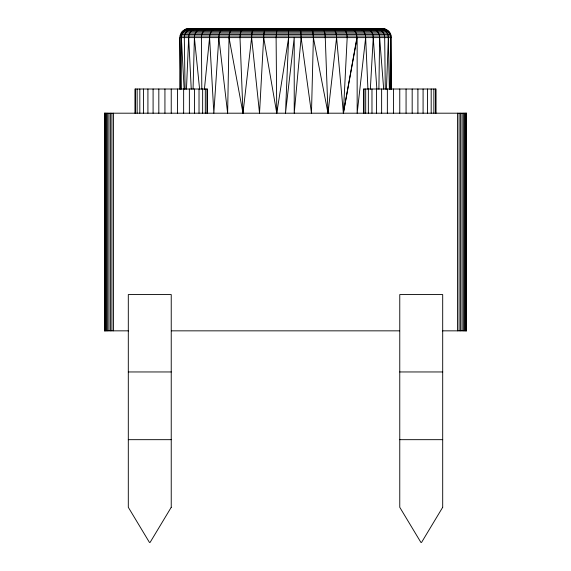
<?xml version="1.0" encoding="UTF-8"?>
<svg xmlns="http://www.w3.org/2000/svg" width="571" height="571" viewBox="0 0 571 571"><rect width="100%" height="100%" fill="white"/><g stroke="black" fill="none" stroke-linecap="round" stroke-linejoin="round"><path stroke-width="0.86" d="M179.758 89.19L179.886 37.622C179.801 32.775 184.09 28.464 188.937 28.55L382.235 28.55C387.081 28.464 391.385 32.768 391.306 37.622L391.306 89.19M181.214 89.19L181.364 37.622C181.278 32.825 185.468 28.471 190.293 28.55M390.086 89.19L390.557 37.622C390.65 32.797 386.396 28.471 381.556 28.55M378.894 89.19L379.629 37.622C379.736 33.154 376.253 28.543 371.557 28.55M254.516 28.55C251.504 30.156 251.925 34.653 251.611 37.622L259.527 113.194L263.816 34.517L264.644 29.763L265.572 28.55M233.86 28.55C229.913 29.257 229.128 34.274 229.021 37.622L227.629 113.194L218.836 37.622C218.85 34.01 220.335 28.978 224.546 28.55M193.069 89.19L194.397 37.622C194.297 33.254 197.559 28.571 202.205 28.55M310.995 28.55L312.194 29.763L312.829 31.79L313.386 37.622L311.473 113.194L301.124 37.622L300.81 31.79L299.782 28.55M386.453 89.19L388.344 37.622C388.437 32.868 384.34 28.479 379.529 28.55M186.46 89.19L188.673 37.622C188.573 33.061 192.249 28.521 196.974 28.55M288.369 28.55L288.633 37.622L285.5 113.194L294.222 37.622L294.236 113.194L301.124 37.622M370.343 89.19L373.256 37.622C373.355 33.361 370.329 28.614 365.733 28.55M204.389 89.469L209.586 37.622C209.536 33.732 211.691 28.786 216.095 28.55M218.836 37.622L213.84 113.194L209.586 37.622M313.386 37.622L328.004 113.194L336.583 37.622C336.419 34.396 335.984 29.442 332.201 28.55M358.781 28.55C363.249 28.714 365.725 33.603 365.647 37.622L357.16 113.194L357.146 37.622L343.371 113.194L336.583 37.622M229.021 37.622L242.996 113.194L251.611 37.622M263.709 37.622L276.764 113.194L288.633 37.622M276.914 28.55L276.107 37.622L276.764 113.194M243.896 28.55C240.327 29.649 240.213 34.503 239.998 37.622L242.996 113.194M208.608 28.55C204.068 28.657 201.313 33.475 201.399 37.622L201.813 89.19M192.984 28.55C188.194 28.493 184.212 32.918 184.312 37.622L185.075 89.19M187.367 28.686L383.812 28.686M185.839 29.1L385.339 29.1M184.412 29.763L386.767 29.763M183.12 30.67L388.066 30.67M181.999 31.79L389.179 31.79M181.093 33.082L390.086 33.082M180.429 34.517L390.757 34.517M180.022 36.044L391.164 36.044M391.306 37.622L179.886 37.622L180.743 89.19M128.646 330.845L104.429 330.845L104.429 113.194L466.571 113.194L466.571 330.845L442.354 330.845M171.421 330.845L399.579 330.845M128.304 371.957L171.236 371.957M399.764 371.957L442.696 371.957M128.304 439.67L171.236 439.67M399.764 439.67L442.696 439.67M376.182 28.55C380.943 28.507 384.783 32.99 384.683 37.622L385.289 89.19M350.794 28.55C355.105 28.871 356.939 33.867 356.918 37.622L343.371 113.194L347.182 37.622C347.125 34.146 345.983 29.107 341.893 28.55M321.858 28.55C325.177 29.892 324.992 34.588 325.263 37.622L328.004 113.194M194.397 37.622L199.622 89.469M379.629 37.622L383.683 89.19M373.256 37.622L376.867 89.19M181.364 37.622L184.14 89.19M188.673 37.622L191.249 89.19M365.647 37.622L367.931 89.19M388.344 37.622L389.379 89.19M390.557 37.622L391.064 89.19M466.436 113.194L466.436 330.845M466.029 113.194L466.029 330.845M465.358 113.194L465.358 330.845M464.451 113.194L464.451 330.845M463.338 113.194L463.338 330.845M462.039 113.194L462.039 330.845M460.604 113.194L460.604 330.845M459.077 113.194L459.077 330.845M457.507 113.194L457.507 330.845M436.044 113.194L436.044 89.012L363.491 89.012L363.491 113.194M435.495 89.012L435.495 113.194M433.853 89.012L433.853 113.194M431.184 89.012L431.184 113.194M427.558 89.012L427.558 113.194M423.082 89.012L423.082 113.194M417.908 89.012L417.908 113.194M412.176 89.012L412.176 113.194M406.067 89.012L406.067 113.194M399.764 89.012L399.764 113.194M393.469 89.012L393.469 113.194M387.359 89.012L387.359 113.194M381.628 89.012L381.628 113.194M376.453 89.012L376.453 113.194M371.978 89.012L371.978 113.194M368.352 89.012L368.352 113.194M365.683 89.012L365.683 113.194M364.041 89.012L364.041 113.194M207.509 113.194L207.509 89.012L134.956 89.012L134.956 113.194M206.959 89.012L206.959 113.194M205.317 89.012L205.317 113.194M202.648 89.012L202.648 113.194M199.022 89.012L199.022 113.194M194.547 89.012L194.547 113.194M189.372 89.012L189.372 113.194M183.641 89.012L183.641 113.194M177.531 89.012L177.531 113.194M171.236 89.012L171.236 113.194M164.933 89.012L164.933 113.194M158.824 89.012L158.824 113.194M153.092 89.012L153.092 113.194M147.918 89.012L147.918 113.194M143.442 89.012L143.442 113.194M139.816 89.012L139.816 113.194M137.147 89.012L137.147 113.194M135.505 89.012L135.505 113.194M113.493 113.194L113.493 330.845M111.923 113.194L111.923 330.845M110.396 113.194L110.396 330.845M108.961 113.194L108.961 330.845M107.662 113.194L107.662 330.845M106.549 113.194L106.549 330.845M105.642 113.194L105.642 330.845M104.971 113.194L104.971 330.845M104.564 113.194L104.564 330.845M171.236 507.291L150.073 542.45L149.466 542.45L128.304 507.291L128.304 294.572L171.236 294.572L171.236 507.291M442.696 507.291L421.534 542.45L420.927 542.45L399.764 507.291L399.764 294.572L442.696 294.572L442.696 507.291"/></g></svg>
